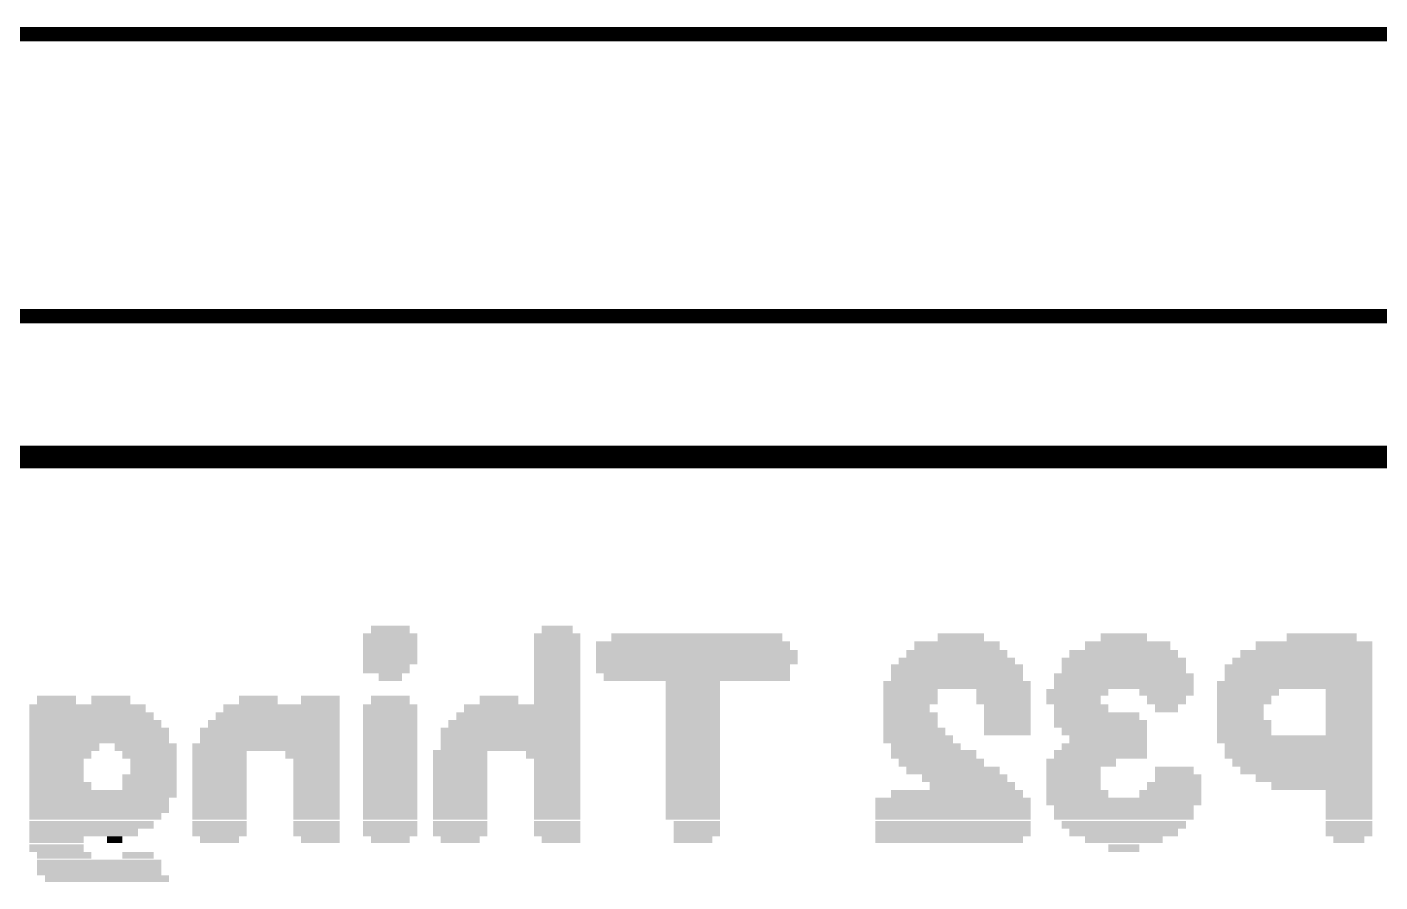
# Model space of a CAD drawing. Extents: x -23 to 84, y -8 to 75.
# Drawn here: x 37.47 to 49.67, y 64.75 to 72.45 of the extents above; entities that cross this region are included whole.
import ezdxf

# ---------------------------------------------------------------- set-up
doc = ezdxf.new("R2010")
doc.units = 0
for name, color, linetype in [('1', 12, 'CONTINUOUS'), ('16', 132, 'CONTINUOUS'), ('20', 53, 'CONTINUOUS'), ('22', 253, 'CONTINUOUS'), ('47', 253, 'CONTINUOUS')]:
    doc.layers.add(name, color=color, linetype=linetype)

# ---------------------------------------------------------------- blocks, each defined once
blk = doc.blocks.new('RECT')
blk.add_solid([(-0.5, -0.5), (0.5, -0.5), (-0.5, 0.5), (0.5, 0.5)])

msp = doc.modelspace()

# ---------------------------------------------------------------- linework, layer by layer
at = {"layer": '1', "const_width": 0.2032}
msp.add_lwpolyline([(60.96, 68.58), (25.654, 68.58)], dxfattribs=at)
at = {"layer": '16', "const_width": 0.2032}
msp.add_lwpolyline([(60.96, 68.58), (25.654, 68.58)], dxfattribs=at)
at = {"layer": '20', "const_width": 0.2032}
msp.add_lwpolyline([(60.96, 68.58), (0, 68.58)], dxfattribs=at)
at = {"layer": '47', "const_width": 0.13}
for points in [[(60.895, 72.39), (0.065, 72.39)], [(2.605, 69.85), (58.355, 69.85)], [(60.96, 68.58), (-7.03, 68.58)]]:
    msp.add_lwpolyline(points, dxfattribs=at)

# ---------------------------------------------------------------- block references
at = {"layer": '22', "rotation": 180}
for p, xscale, yscale in [((40.741, 66.955), 0.49, 0.07), ((40.741, 67.025), 0.35, 0.07), ((42.246, 66.955), 0.42, 0.07), ((42.246, 67.025), 0.28, 0.07), ((43.506, 66.955), 1.54, 0.07), ((45.886, 66.955), 0.42, 0.07), ((47.356, 66.955), 0.42, 0.07), ((49.141, 66.955), 0.63, 0.07), ((40.741, 66.88), 0.49, 0.08), ((42.246, 66.88), 0.42, 0.08), ((43.471, 66.88), 1.75, 0.08), ((45.851, 66.88), 0.77, 0.08), ((47.391, 66.88), 0.77, 0.08), ((49.071, 66.88), 1.05, 0.08), ((40.741, 66.805), 0.49, 0.07), ((40.741, 66.74), 0.49, 0.06), ((42.246, 66.805), 0.42, 0.07), ((42.246, 66.74), 0.42, 0.06), ((43.506, 66.805), 1.82, 0.07), ((43.506, 66.74), 1.82, 0.06), ((45.851, 66.74), 1.05, 0.06), ((45.851, 66.805), 0.91, 0.07), ((47.356, 66.74), 1.12, 0.06), ((47.356, 66.805), 0.98, 0.07), ((48.966, 66.74), 1.26, 0.06), ((49.001, 66.805), 1.19, 0.07), ((40.706, 66.67), 0.42, 0.08), ((40.741, 66.595), 0.21, 0.07), ((42.246, 66.67), 0.42, 0.08), ((42.246, 66.595), 0.42, 0.07), ((43.471, 66.67), 1.75, 0.08), ((43.506, 66.595), 1.68, 0.07), ((45.851, 66.67), 1.19, 0.08), ((45.851, 66.595), 1.19, 0.07), ((47.356, 66.595), 1.26, 0.07), ((47.356, 66.67), 1.12, 0.08), ((48.931, 66.67), 1.33, 0.08), ((48.931, 66.595), 1.33, 0.07), ((42.246, 66.525), 0.42, 0.07), ((43.471, 66.525), 0.49, 0.07), ((45.851, 66.525), 1.33, 0.07), ((47.356, 66.525), 1.26, 0.07), ((48.896, 66.525), 1.4, 0.07), ((37.731, 66.39), 0.35, 0.08), ((38.221, 66.39), 0.35, 0.08), ((39.551, 66.39), 0.35, 0.08), ((40.111, 66.39), 0.35, 0.08), ((40.741, 66.39), 0.35, 0.08), ((41.721, 66.39), 0.35, 0.08), ((42.246, 66.46), 0.42, 0.06), ((42.246, 66.39), 0.42, 0.08), ((43.471, 66.46), 0.49, 0.06), ((43.471, 66.39), 0.49, 0.08), ((45.431, 66.46), 0.49, 0.06), ((45.431, 66.39), 0.49, 0.08), ((46.271, 66.46), 0.49, 0.06), ((46.271, 66.39), 0.49, 0.08), ((46.936, 66.46), 0.56, 0.06), ((46.901, 66.39), 0.49, 0.08), ((47.741, 66.46), 0.49, 0.06), ((47.741, 66.39), 0.35, 0.08), ((48.476, 66.46), 0.56, 0.06), ((48.441, 66.39), 0.49, 0.08), ((49.386, 66.46), 0.42, 0.06), ((49.386, 66.39), 0.42, 0.08), ((38.011, 66.315), 1.05, 0.07), ((38.046, 66.245), 1.12, 0.07), ((39.726, 66.245), 1.12, 0.07), ((39.761, 66.315), 1.05, 0.07), ((40.741, 66.315), 0.49, 0.07), ((40.741, 66.245), 0.49, 0.07), ((41.896, 66.245), 1.12, 0.07), ((41.931, 66.315), 1.05, 0.07), ((43.471, 66.315), 0.49, 0.07), ((43.471, 66.245), 0.49, 0.07), ((45.396, 66.315), 0.42, 0.07), ((45.431, 66.245), 0.49, 0.07), ((46.306, 66.315), 0.42, 0.07), ((46.306, 66.245), 0.42, 0.07), ((46.971, 66.315), 0.49, 0.07), ((47.111, 66.245), 0.77, 0.07), ((47.741, 66.315), 0.21, 0.07), ((48.406, 66.315), 0.42, 0.07), ((48.406, 66.245), 0.42, 0.07), ((49.386, 66.315), 0.42, 0.07), ((49.386, 66.245), 0.42, 0.07), ((38.081, 66.175), 1.19, 0.07), ((38.116, 66.105), 1.26, 0.07), ((39.656, 66.105), 1.26, 0.07), ((39.691, 66.175), 1.19, 0.07), ((40.741, 66.175), 0.49, 0.07), ((40.741, 66.105), 0.49, 0.07), ((41.826, 66.105), 1.26, 0.07), ((41.861, 66.175), 1.19, 0.07), ((43.471, 66.175), 0.49, 0.07), ((43.471, 66.105), 0.49, 0.07), ((45.431, 66.175), 0.49, 0.07), ((45.466, 66.105), 0.56, 0.07), ((46.306, 66.175), 0.42, 0.07), ((46.306, 66.105), 0.42, 0.07), ((47.146, 66.175), 0.84, 0.07), ((47.181, 66.105), 0.77, 0.07), ((48.441, 66.175), 0.49, 0.07), ((48.441, 66.105), 0.49, 0.07), ((49.386, 66.175), 0.42, 0.07), ((49.386, 66.105), 0.42, 0.07), ((38.116, 66.035), 1.26, 0.07), ((39.656, 66.035), 1.26, 0.07), ((40.741, 66.035), 0.49, 0.07), ((41.826, 66.035), 1.26, 0.07), ((43.471, 66.035), 0.49, 0.07), ((45.501, 66.035), 0.63, 0.07), ((47.216, 66.035), 0.7, 0.07), ((48.896, 66.035), 1.4, 0.07), ((37.801, 65.965), 0.63, 0.07), ((37.766, 65.9), 0.56, 0.08), ((38.536, 65.965), 0.56, 0.07), ((38.571, 65.9), 0.49, 0.08), ((39.621, 65.965), 1.33, 0.07), ((39.201, 65.9), 0.49, 0.08), ((40.041, 65.9), 0.49, 0.08), ((40.741, 65.965), 0.49, 0.07), ((40.741, 65.9), 0.49, 0.08), ((41.371, 65.9), 0.49, 0.08), ((41.826, 65.965), 1.26, 0.07), ((42.211, 65.9), 0.49, 0.08), ((43.471, 65.965), 0.49, 0.07), ((43.471, 65.9), 0.49, 0.08), ((45.571, 65.965), 0.63, 0.07), ((45.641, 65.9), 0.77, 0.08), ((47.146, 65.9), 0.84, 0.08), ((47.181, 65.965), 0.77, 0.07), ((48.931, 65.965), 1.33, 0.07), ((48.931, 65.9), 1.33, 0.08), ((37.731, 65.825), 0.49, 0.07), ((37.731, 65.755), 0.49, 0.07), ((38.606, 65.825), 0.42, 0.07), ((38.606, 65.755), 0.42, 0.07), ((39.201, 65.825), 0.49, 0.07), ((39.201, 65.755), 0.49, 0.07), ((40.076, 65.825), 0.42, 0.07), ((40.076, 65.755), 0.42, 0.07), ((40.741, 65.825), 0.49, 0.07), ((40.741, 65.755), 0.49, 0.07), ((41.371, 65.825), 0.49, 0.07), ((41.371, 65.755), 0.49, 0.07), ((42.246, 65.825), 0.42, 0.07), ((42.246, 65.755), 0.42, 0.07), ((43.471, 65.825), 0.49, 0.07), ((43.471, 65.755), 0.49, 0.07), ((45.711, 65.825), 0.77, 0.07), ((45.816, 65.755), 0.84, 0.07), ((46.971, 65.825), 0.63, 0.07), ((46.901, 65.755), 0.49, 0.07), ((47.811, 65.755), 0.35, 0.07), ((48.966, 65.825), 1.26, 0.07), ((49.001, 65.755), 1.19, 0.07), ((37.731, 65.685), 0.49, 0.07), ((37.766, 65.615), 0.56, 0.07), ((38.571, 65.685), 0.49, 0.07), ((38.571, 65.615), 0.49, 0.07), ((39.201, 65.685), 0.49, 0.07), ((39.201, 65.615), 0.49, 0.07), ((40.076, 65.685), 0.42, 0.07), ((40.076, 65.615), 0.42, 0.07), ((40.741, 65.685), 0.49, 0.07), ((40.741, 65.615), 0.49, 0.07), ((41.371, 65.685), 0.49, 0.07), ((41.371, 65.615), 0.49, 0.07), ((42.246, 65.685), 0.42, 0.07), ((42.246, 65.615), 0.42, 0.07), ((43.471, 65.685), 0.49, 0.07), ((43.471, 65.615), 0.49, 0.07), ((45.921, 65.685), 0.77, 0.07), ((45.991, 65.615), 0.77, 0.07), ((46.901, 65.685), 0.49, 0.07), ((46.901, 65.615), 0.49, 0.07), ((47.811, 65.615), 0.49, 0.07), ((47.846, 65.685), 0.42, 0.07), ((49.071, 65.685), 1.05, 0.07), ((49.141, 65.615), 0.91, 0.07), ((38.151, 65.545), 1.33, 0.07), ((39.201, 65.545), 0.49, 0.07), ((40.076, 65.545), 0.42, 0.07), ((40.741, 65.545), 0.49, 0.07), ((41.371, 65.545), 0.49, 0.07), ((42.246, 65.545), 0.42, 0.07), ((43.471, 65.545), 0.49, 0.07), ((45.851, 65.545), 1.19, 0.07), ((46.936, 65.545), 0.56, 0.07), ((47.776, 65.545), 0.56, 0.07), ((49.386, 65.545), 0.42, 0.07), ((38.116, 65.475), 1.26, 0.07), ((38.116, 65.405), 1.26, 0.07), ((39.201, 65.475), 0.49, 0.07), ((39.201, 65.405), 0.49, 0.07), ((40.076, 65.475), 0.42, 0.07), ((40.076, 65.405), 0.42, 0.07), ((40.741, 65.475), 0.49, 0.07), ((40.741, 65.405), 0.49, 0.07), ((41.371, 65.475), 0.49, 0.07), ((41.371, 65.405), 0.49, 0.07), ((42.246, 65.475), 0.42, 0.07), ((42.246, 65.405), 0.42, 0.07), ((43.471, 65.475), 0.49, 0.07), ((43.471, 65.405), 0.49, 0.07), ((45.816, 65.475), 1.4, 0.07), ((45.816, 65.405), 1.4, 0.07), ((47.356, 65.475), 1.4, 0.07), ((47.356, 65.405), 1.26, 0.07), ((49.386, 65.475), 0.42, 0.07), ((49.386, 65.405), 0.42, 0.07), ((38.081, 65.34), 1.19, 0.06), ((38.046, 65.265), 1.12, 0.07), ((39.201, 65.34), 0.49, 0.06), ((39.201, 65.265), 0.49, 0.07), ((40.076, 65.34), 0.42, 0.06), ((40.076, 65.265), 0.42, 0.07), ((40.741, 65.34), 0.49, 0.06), ((40.741, 65.265), 0.49, 0.07), ((41.371, 65.34), 0.49, 0.06), ((41.371, 65.265), 0.49, 0.07), ((42.246, 65.34), 0.42, 0.06), ((42.246, 65.265), 0.42, 0.07), ((43.471, 65.34), 0.49, 0.06), ((43.506, 65.265), 0.42, 0.07), ((45.816, 65.34), 1.4, 0.06), ((45.816, 65.265), 1.4, 0.07), ((47.356, 65.34), 1.26, 0.06), ((47.356, 65.265), 1.12, 0.07), ((49.386, 65.34), 0.42, 0.06), ((49.386, 65.265), 0.42, 0.07), ((37.976, 65.195), 0.98, 0.07), ((37.731, 65.13), 0.49, 0.06), ((38.256, 65.13), 0.14, 0.06), ((39.201, 65.195), 0.49, 0.07), ((39.201, 65.13), 0.35, 0.06), ((40.076, 65.195), 0.42, 0.07), ((40.111, 65.13), 0.35, 0.06), ((40.741, 65.195), 0.49, 0.07), ((40.741, 65.13), 0.35, 0.06), ((41.371, 65.195), 0.49, 0.07), ((41.371, 65.13), 0.35, 0.06), ((42.246, 65.195), 0.42, 0.07), ((42.281, 65.13), 0.35, 0.06), ((43.506, 65.195), 0.42, 0.07), ((43.471, 65.13), 0.35, 0.06), ((45.816, 65.195), 1.4, 0.07), ((45.781, 65.13), 1.33, 0.06), ((47.356, 65.195), 0.98, 0.07), ((47.356, 65.13), 0.7, 0.06), ((49.386, 65.195), 0.42, 0.07), ((49.386, 65.13), 0.28, 0.06), ((37.731, 65.055), 0.49, 0.07), ((47.356, 65.055), 0.28, 0.07), ((37.801, 64.99), 0.49, 0.06), ((38.116, 64.915), 1.12, 0.07), ((38.466, 64.99), 0.28, 0.06), ((38.116, 64.845), 1.12, 0.07), ((38.186, 64.78), 1.12, 0.06)]:
    msp.add_blockref('RECT', p, dxfattribs=dict(at, xscale=xscale, yscale=yscale))

doc.saveas('drawing.dxf')
